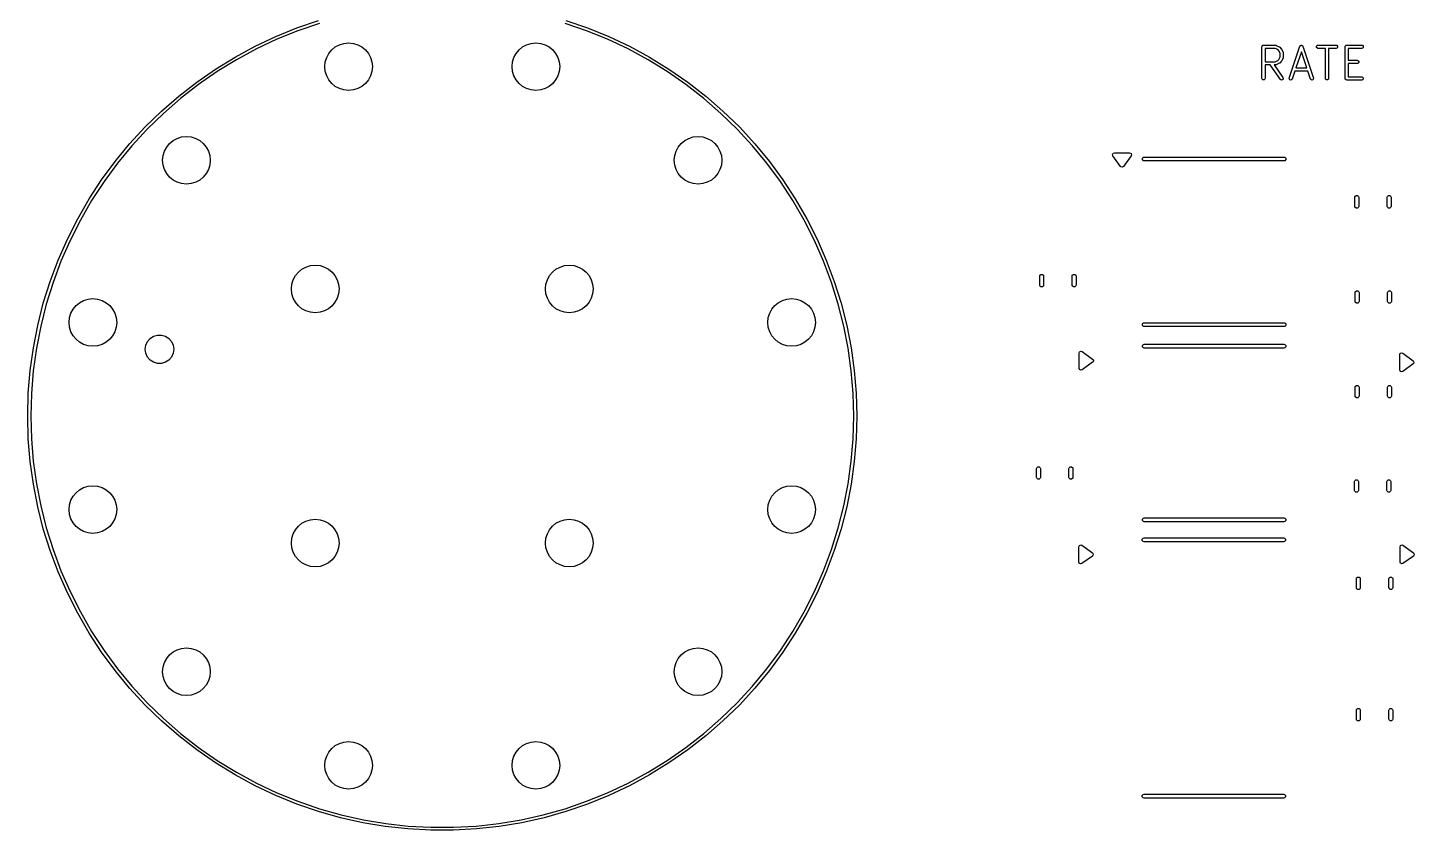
# Model space of a CAD drawing. Extents: x 0.11 to 3.93, y 0.1 to 4.17.
# Drawn here: x 0.39 to 2.108, y 1.986 to 2.981 of the extents above; entities that cross this region are included whole.
import ezdxf

# ---------------------------------------------------------------- set-up
doc = ezdxf.new("R2010")
doc.units = 0
doc.header["$MEASUREMENT"] = 0
doc.layers.add('BLACK', color=7, linetype='CONTINUOUS')

msp = doc.modelspace()

# ---------------------------------------------------------------- linework, layer by layer
at = {"layer": 'BLACK', "linetype": 'CONTINUOUS'}
for p, q in [((0.6971, 2.9705), (0.7233, 2.9812)), ((0.7246, 2.9777), (0.6986, 2.9671)), ((0.7233, 2.9812), (0.7501, 2.9904)), ((0.7512, 2.9868), (0.7246, 2.9777)), ((1.0823, 2.9777), (1.0557, 2.9868)), ((1.0568, 2.9904), (1.0836, 2.9812)), ((1.1083, 2.9671), (1.0823, 2.9777)), ((1.0836, 2.9812), (1.1098, 2.9705)), ((0.6466, 2.9449), (0.6715, 2.9584)), ((0.6715, 2.9584), (0.6971, 2.9705)), ((0.6986, 2.9671), (0.6731, 2.9551)), ((1.1337, 2.9551), (1.1083, 2.9671)), ((1.1098, 2.9705), (1.1354, 2.9584)), ((1.1354, 2.9584), (1.1603, 2.9449)), ((1.9194, 2.9578), (1.9196, 2.9585)), ((1.9194, 2.9184), (1.9194, 2.9578)), ((1.9196, 2.9585), (1.9207, 2.9596)), ((1.9207, 2.9596), (1.9214, 2.9597)), ((1.9214, 2.9597), (1.9364, 2.9597)), ((1.9364, 2.9597), (1.9365, 2.9597)), ((1.9365, 2.9597), (1.9366, 2.9597)), ((1.9366, 2.9597), (1.9369, 2.9597)), ((1.9369, 2.9597), (1.9372, 2.9596)), ((1.9372, 2.9596), (1.9372, 2.9596)), ((1.9372, 2.9596), (1.9373, 2.9595)), ((1.9373, 2.9595), (1.941, 2.9577)), ((1.941, 2.9577), (1.9413, 2.9575)), ((1.9413, 2.9575), (1.9416, 2.9573)), ((1.9416, 2.9573), (1.9434, 2.9554)), ((1.9533, 2.919), (1.9664, 2.9584)), ((1.9664, 2.9584), (1.9668, 2.9591)), ((1.9668, 2.9591), (1.9669, 2.9591)), ((1.9669, 2.9591), (1.967, 2.9593)), ((1.967, 2.9593), (1.9676, 2.9595)), ((1.9676, 2.9595), (1.9681, 2.9597)), ((1.9681, 2.9597), (1.9683, 2.9597)), ((1.9683, 2.9597), (1.9684, 2.9597)), ((1.9684, 2.9597), (1.969, 2.9595)), ((1.969, 2.9595), (1.9696, 2.9593)), ((1.9696, 2.9593), (1.9696, 2.9591)), ((1.9696, 2.9591), (1.9698, 2.9591)), ((1.9698, 2.9591), (1.9701, 2.9584)), ((1.9701, 2.9584), (1.9833, 2.919)), ((1.9871, 2.9585), (1.9882, 2.9596)), ((1.9871, 2.957), (1.9871, 2.9585)), ((1.9882, 2.956), (1.9871, 2.957)), ((1.9882, 2.9596), (1.9889, 2.9597)), ((1.9889, 2.9597), (2.0114, 2.9597)), ((2.0114, 2.9597), (2.0122, 2.9596)), ((2.0122, 2.9596), (2.0132, 2.9585)), ((2.0132, 2.957), (2.0122, 2.956)), ((2.0132, 2.9585), (2.0132, 2.957)), ((2.0226, 2.9578), (2.0227, 2.9585)), ((2.0226, 2.9184), (2.0226, 2.9578)), ((2.0227, 2.9585), (2.0238, 2.9596)), ((2.0238, 2.9596), (2.0245, 2.9597)), ((2.0245, 2.9597), (2.0433, 2.9597)), ((2.0433, 2.9597), (2.044, 2.9596)), ((2.044, 2.9596), (2.0451, 2.9585)), ((2.0451, 2.957), (2.044, 2.956)), ((2.0451, 2.9585), (2.0451, 2.957)), ((0.6224, 2.9301), (0.6466, 2.9449)), ((0.6484, 2.9417), (0.6245, 2.927)), ((0.6731, 2.9551), (0.6484, 2.9417)), ((1.1585, 2.9417), (1.1337, 2.9551)), ((1.1824, 2.927), (1.1585, 2.9417)), ((1.1603, 2.9449), (1.1845, 2.9301)), ((1.9359, 2.9558), (1.9234, 2.9558)), ((1.9234, 2.9558), (1.9234, 2.9391)), ((1.9234, 2.9391), (1.9359, 2.9391)), ((1.939, 2.9543), (1.9359, 2.9558)), ((1.9359, 2.9391), (1.939, 2.9406)), ((1.9404, 2.9529), (1.939, 2.9543)), ((1.939, 2.9406), (1.9404, 2.9421)), ((1.9419, 2.9498), (1.9404, 2.9529)), ((1.9404, 2.9421), (1.9419, 2.9451)), ((1.9434, 2.9395), (1.9416, 2.9376)), ((1.9419, 2.9451), (1.9419, 2.9498)), ((1.9434, 2.9554), (1.9436, 2.9552)), ((1.9436, 2.9398), (1.9434, 2.9395)), ((1.9436, 2.9552), (1.9438, 2.9549)), ((1.9438, 2.94), (1.9436, 2.9398)), ((1.9438, 2.9549), (1.9457, 2.9512)), ((1.9457, 2.9438), (1.9438, 2.94)), ((1.9457, 2.9512), (1.9457, 2.9511)), ((1.9457, 2.9511), (1.9457, 2.951)), ((1.9457, 2.951), (1.9458, 2.9507)), ((1.9458, 2.9442), (1.9457, 2.9439)), ((1.9457, 2.9439), (1.9457, 2.9439)), ((1.9457, 2.9439), (1.9457, 2.9438)), ((1.9458, 2.9507), (1.9459, 2.9504)), ((1.9459, 2.9445), (1.9458, 2.9442)), ((1.9459, 2.9504), (1.9459, 2.9504)), ((1.9459, 2.9504), (1.9459, 2.9503)), ((1.9459, 2.9503), (1.9459, 2.9447)), ((1.9459, 2.9447), (1.9459, 2.9446)), ((1.9459, 2.9446), (1.9459, 2.9445)), ((1.9683, 2.9516), (1.9616, 2.9316)), ((1.9749, 2.9316), (1.9683, 2.9516)), ((1.9889, 2.9558), (1.9882, 2.956)), ((1.9982, 2.9558), (1.9889, 2.9558)), ((1.9982, 2.9184), (1.9982, 2.9558)), ((2.0114, 2.9558), (2.0021, 2.9558)), ((2.0021, 2.9558), (2.0021, 2.9184)), ((2.0122, 2.956), (2.0114, 2.9558)), ((2.0433, 2.9558), (2.0265, 2.9558)), ((2.0265, 2.9558), (2.0265, 2.941)), ((2.0265, 2.941), (2.0376, 2.941)), ((2.0376, 2.941), (2.0384, 2.9408)), ((2.0384, 2.9408), (2.0395, 2.9398)), ((2.0395, 2.9398), (2.0395, 2.9383)), ((2.044, 2.956), (2.0433, 2.9558)), ((0.5992, 2.914), (0.6224, 2.9301)), ((0.6245, 2.927), (0.6014, 2.911)), ((1.2055, 2.911), (1.1824, 2.927)), ((1.1845, 2.9301), (1.2077, 2.914)), ((1.9298, 2.9352), (1.9234, 2.9352)), ((1.9234, 2.9352), (1.9234, 2.9184)), ((1.9423, 2.9173), (1.9298, 2.9352)), ((1.9364, 2.9352), (1.9346, 2.9352)), ((1.9346, 2.9352), (1.9455, 2.9195)), ((1.9365, 2.9352), (1.9364, 2.9352)), ((1.9366, 2.9352), (1.9365, 2.9352)), ((1.9369, 2.9353), (1.9366, 2.9352)), ((1.9372, 2.9353), (1.9369, 2.9353)), ((1.9373, 2.9354), (1.9372, 2.9354)), ((1.9372, 2.9354), (1.9372, 2.9353)), ((1.941, 2.9373), (1.9373, 2.9354)), ((1.9413, 2.9375), (1.941, 2.9373)), ((1.9416, 2.9376), (1.9413, 2.9375)), ((1.9603, 2.9277), (1.957, 2.9178)), ((1.9762, 2.9277), (1.9603, 2.9277)), ((1.9616, 2.9316), (1.9749, 2.9316)), ((1.9795, 2.9178), (1.9762, 2.9277)), ((2.0376, 2.9371), (2.0265, 2.9371)), ((2.0265, 2.9371), (2.0265, 2.9204)), ((2.0384, 2.9372), (2.0376, 2.9371)), ((2.0395, 2.9383), (2.0384, 2.9372)), ((0.5768, 2.8966), (0.5992, 2.914)), ((0.6014, 2.911), (0.5792, 2.8937)), ((1.2277, 2.8937), (1.2055, 2.911)), ((1.2077, 2.914), (1.2301, 2.8966)), ((1.9196, 2.9177), (1.9194, 2.9184)), ((1.9207, 2.9166), (1.9196, 2.9177)), ((1.9222, 2.9166), (1.9207, 2.9166)), ((1.9232, 2.9177), (1.9222, 2.9166)), ((1.9234, 2.9184), (1.9232, 2.9177)), ((1.9429, 2.9167), (1.9423, 2.9173)), ((1.9443, 2.9165), (1.9429, 2.9167)), ((1.9456, 2.9174), (1.9443, 2.9165)), ((1.9455, 2.9195), (1.9458, 2.9188)), ((1.9458, 2.9188), (1.9456, 2.9174)), ((1.9532, 2.9183), (1.9533, 2.919)), ((1.9539, 2.9169), (1.9532, 2.9183)), ((1.9553, 2.9164), (1.9539, 2.9169)), ((1.9566, 2.9171), (1.9553, 2.9164)), ((1.957, 2.9178), (1.9566, 2.9171)), ((1.9799, 2.9171), (1.9795, 2.9178)), ((1.9813, 2.9164), (1.9799, 2.9171)), ((1.9827, 2.9169), (1.9813, 2.9164)), ((1.9834, 2.9183), (1.9827, 2.9169)), ((1.9833, 2.919), (1.9834, 2.9183)), ((1.9983, 2.9177), (1.9982, 2.9184)), ((1.9994, 2.9166), (1.9983, 2.9177)), ((2.0009, 2.9166), (1.9994, 2.9166)), ((2.002, 2.9177), (2.0009, 2.9166)), ((2.0021, 2.9184), (2.002, 2.9177)), ((2.0227, 2.9177), (2.0226, 2.9184)), ((2.0238, 2.9166), (2.0227, 2.9177)), ((2.0245, 2.9164), (2.0238, 2.9166)), ((2.0433, 2.9164), (2.0245, 2.9164)), ((2.0265, 2.9204), (2.0433, 2.9204)), ((2.0433, 2.9204), (2.044, 2.9202)), ((2.044, 2.9166), (2.0433, 2.9164)), ((2.044, 2.9202), (2.0451, 2.9192)), ((2.0451, 2.9177), (2.044, 2.9166)), ((2.0451, 2.9192), (2.0451, 2.9177)), ((0.5555, 2.878), (0.5768, 2.8966)), ((0.5792, 2.8937), (0.558, 2.8752)), ((1.2489, 2.8752), (1.2277, 2.8937)), ((1.2301, 2.8966), (1.2514, 2.878)), ((0.5352, 2.8583), (0.5555, 2.878)), ((0.558, 2.8752), (0.5379, 2.8556)), ((1.269, 2.8556), (1.2489, 2.8752)), ((1.2514, 2.878), (1.2717, 2.8583)), ((0.516, 2.8374), (0.5352, 2.8583)), ((0.5379, 2.8556), (0.5188, 2.835)), ((1.2881, 2.835), (1.269, 2.8556)), ((1.2717, 2.8583), (1.2909, 2.8374)), ((0.498, 2.8156), (0.516, 2.8374)), ((1.2909, 2.8374), (1.3089, 2.8156)), ((0.5188, 2.835), (0.501, 2.8133)), ((1.3059, 2.8133), (1.2881, 2.835)), ((1.7343, 2.8242), (1.7352, 2.8257)), ((1.7347, 2.8224), (1.7343, 2.8242)), ((1.7442, 2.8094), (1.7347, 2.8224)), ((1.7352, 2.8257), (1.7366, 2.8262)), ((1.7366, 2.8262), (1.7555, 2.8262)), ((1.7574, 2.8224), (1.748, 2.8094)), ((1.7555, 2.8262), (1.7572, 2.8255)), ((1.7572, 2.8255), (1.7579, 2.8238)), ((1.7579, 2.8238), (1.7574, 2.8224)), ((1.7714, 2.8196), (1.7727, 2.8209)), ((1.7714, 2.8178), (1.7714, 2.8196)), ((1.7727, 2.8209), (1.7736, 2.8211)), ((1.7736, 2.8211), (1.8602, 2.8211)), ((1.8602, 2.8211), (1.9469, 2.8211)), ((1.9469, 2.8211), (1.9478, 2.8209)), ((1.9478, 2.8209), (1.949, 2.8196)), ((1.949, 2.8196), (1.949, 2.8178)), ((0.4812, 2.7928), (0.498, 2.8156)), ((0.501, 2.8133), (0.4843, 2.7906)), ((1.3226, 2.7906), (1.3059, 2.8133)), ((1.3089, 2.8156), (1.3257, 2.7928)), ((1.7447, 2.8089), (1.7442, 2.8094)), ((1.7464, 2.8085), (1.7447, 2.8089)), ((1.748, 2.8094), (1.7464, 2.8085)), ((1.7727, 2.8165), (1.7714, 2.8178)), ((1.7736, 2.8163), (1.7727, 2.8165)), ((1.8602, 2.8163), (1.7736, 2.8163)), ((1.9469, 2.8163), (1.8602, 2.8163)), ((1.9478, 2.8165), (1.9469, 2.8163)), ((1.949, 2.8178), (1.9478, 2.8165)), ((0.4657, 2.7691), (0.4812, 2.7928)), ((0.4843, 2.7906), (0.4689, 2.7671)), ((1.338, 2.7671), (1.3226, 2.7906)), ((1.3257, 2.7928), (1.3411, 2.7691)), ((0.4516, 2.7445), (0.4657, 2.7691)), ((0.4689, 2.7671), (0.4549, 2.7428)), ((1.352, 2.7428), (1.338, 2.7671)), ((1.3411, 2.7691), (1.3553, 2.7445)), ((2.0346, 2.7711), (2.0348, 2.772)), ((2.0346, 2.76), (2.0346, 2.7711)), ((2.0348, 2.772), (2.0361, 2.7733)), ((2.0361, 2.7733), (2.0379, 2.7733)), ((2.0379, 2.7733), (2.0392, 2.772)), ((2.0392, 2.772), (2.0394, 2.7711)), ((2.0394, 2.7711), (2.0394, 2.76)), ((2.0748, 2.7711), (2.075, 2.772)), ((2.0748, 2.76), (2.0748, 2.7711)), ((2.075, 2.772), (2.0763, 2.7733)), ((2.0763, 2.7733), (2.0781, 2.7733)), ((2.0781, 2.7733), (2.0793, 2.772)), ((2.0793, 2.772), (2.0795, 2.7711)), ((2.0795, 2.7711), (2.0795, 2.76)), ((2.0348, 2.7591), (2.0346, 2.76)), ((2.0361, 2.7578), (2.0348, 2.7591)), ((2.0379, 2.7578), (2.0361, 2.7578)), ((2.0392, 2.7591), (2.0379, 2.7578)), ((2.0394, 2.76), (2.0392, 2.7591)), ((2.075, 2.7591), (2.0748, 2.76)), ((2.0763, 2.7578), (2.075, 2.7591)), ((2.0781, 2.7578), (2.0763, 2.7578)), ((2.0793, 2.7591), (2.0781, 2.7578)), ((2.0795, 2.76), (2.0793, 2.7591)), ((0.4388, 2.7193), (0.4516, 2.7445)), ((0.4549, 2.7428), (0.4422, 2.7177)), ((1.3647, 2.7177), (1.352, 2.7428)), ((1.3553, 2.7445), (1.3681, 2.7193)), ((0.4274, 2.6933), (0.4388, 2.7193)), ((0.4422, 2.7177), (0.4309, 2.6919)), ((1.376, 2.6919), (1.3647, 2.7177)), ((1.3681, 2.7193), (1.3795, 2.6933)), ((0.4175, 2.6668), (0.4274, 2.6933)), ((0.4309, 2.6919), (0.421, 2.6656)), ((1.3858, 2.6656), (1.376, 2.6919)), ((1.3795, 2.6933), (1.3894, 2.6668)), ((0.409, 2.6398), (0.4175, 2.6668)), ((0.421, 2.6656), (0.4127, 2.6388)), ((1.3942, 2.6388), (1.3858, 2.6656)), ((1.3894, 2.6668), (1.3978, 2.6398)), ((1.6441, 2.6734), (1.6443, 2.6744)), ((1.6441, 2.6624), (1.6441, 2.6734)), ((1.6443, 2.6744), (1.6456, 2.6756)), ((1.6456, 2.6756), (1.6474, 2.6756)), ((1.6474, 2.6756), (1.6486, 2.6744)), ((1.6486, 2.6744), (1.6488, 2.6734)), ((1.6488, 2.6734), (1.6488, 2.6624)), ((1.6843, 2.6734), (1.6844, 2.6744)), ((1.6843, 2.6624), (1.6843, 2.6734)), ((1.6844, 2.6744), (1.6857, 2.6756)), ((1.6857, 2.6756), (1.6875, 2.6756)), ((1.6875, 2.6756), (1.6888, 2.6744)), ((1.6888, 2.6744), (1.689, 2.6734)), ((1.689, 2.6734), (1.689, 2.6624)), ((1.6443, 2.6615), (1.6441, 2.6624)), ((1.6456, 2.6602), (1.6443, 2.6615)), ((1.6474, 2.6602), (1.6456, 2.6602)), ((1.6486, 2.6615), (1.6474, 2.6602)), ((1.6488, 2.6624), (1.6486, 2.6615)), ((1.6844, 2.6615), (1.6843, 2.6624)), ((1.6857, 2.6602), (1.6844, 2.6615)), ((1.6875, 2.6602), (1.6857, 2.6602)), ((1.6888, 2.6615), (1.6875, 2.6602)), ((1.689, 2.6624), (1.6888, 2.6615)), ((2.035, 2.653), (2.0352, 2.6539)), ((2.035, 2.6419), (2.035, 2.653)), ((2.0352, 2.6539), (2.0365, 2.6552)), ((2.0365, 2.6552), (2.0383, 2.6552)), ((2.0383, 2.6552), (2.0396, 2.6539)), ((2.0396, 2.6539), (2.0398, 2.653)), ((2.0398, 2.653), (2.0398, 2.6419)), ((2.0752, 2.653), (2.0754, 2.6539)), ((2.0752, 2.6419), (2.0752, 2.653)), ((2.0754, 2.6539), (2.0767, 2.6552)), ((2.0767, 2.6552), (2.0785, 2.6552)), ((2.0785, 2.6552), (2.0797, 2.6539)), ((2.0797, 2.6539), (2.0799, 2.653)), ((2.0799, 2.653), (2.0799, 2.6419)), ((0.4021, 2.6124), (0.409, 2.6398)), ((0.4127, 2.6388), (0.4058, 2.6115)), ((1.4011, 2.6115), (1.3942, 2.6388)), ((1.3978, 2.6398), (1.4048, 2.6124)), ((2.0352, 2.641), (2.035, 2.6419)), ((2.0365, 2.6397), (2.0352, 2.641)), ((2.0383, 2.6397), (2.0365, 2.6397)), ((2.0396, 2.641), (2.0383, 2.6397)), ((2.0398, 2.6419), (2.0396, 2.641)), ((2.0754, 2.641), (2.0752, 2.6419)), ((2.0767, 2.6397), (2.0754, 2.641)), ((2.0785, 2.6397), (2.0767, 2.6397)), ((2.0797, 2.641), (2.0785, 2.6397)), ((2.0799, 2.6419), (2.0797, 2.641)), ((0.3967, 2.5846), (0.4021, 2.6124)), ((1.4048, 2.6124), (1.4102, 2.5846)), ((1.7714, 2.6141), (1.7727, 2.6154)), ((1.7714, 2.6123), (1.7714, 2.6141)), ((1.7727, 2.6154), (1.7736, 2.6156)), ((1.7736, 2.6156), (1.8602, 2.6156)), ((1.8602, 2.6156), (1.9469, 2.6156)), ((1.9469, 2.6156), (1.9478, 2.6154)), ((1.9478, 2.6154), (1.949, 2.6141)), ((1.949, 2.6141), (1.949, 2.6123)), ((0.4058, 2.6115), (0.4004, 2.5839)), ((0.5381, 2.5923), (0.5414, 2.5961)), ((0.5414, 2.5961), (0.5457, 2.5988)), ((0.5457, 2.5988), (0.5505, 2.6002)), ((0.5505, 2.6002), (0.5556, 2.6002)), ((0.5556, 2.6002), (0.5604, 2.5988)), ((0.5604, 2.5988), (0.5647, 2.5961)), ((0.5647, 2.5961), (0.568, 2.5923)), ((1.4065, 2.5839), (1.4011, 2.6115)), ((1.7727, 2.611), (1.7714, 2.6123)), ((1.7736, 2.6108), (1.7727, 2.611)), ((1.8602, 2.6108), (1.7736, 2.6108)), ((1.9469, 2.6108), (1.8602, 2.6108)), ((1.9478, 2.611), (1.9469, 2.6108)), ((1.949, 2.6123), (1.9478, 2.611)), ((0.3928, 2.5565), (0.3967, 2.5846)), ((0.4004, 2.5839), (0.3965, 2.5561)), ((0.5353, 2.5827), (0.536, 2.5877)), ((0.536, 2.5777), (0.5353, 2.5827)), ((0.536, 2.5877), (0.5381, 2.5923)), ((0.568, 2.5923), (0.57, 2.5877)), ((0.57, 2.5877), (0.5708, 2.5827)), ((0.5708, 2.5827), (0.57, 2.5777)), ((1.4104, 2.5561), (1.4065, 2.5839)), ((1.4102, 2.5846), (1.4141, 2.5565)), ((1.6928, 2.578), (1.6935, 2.5796)), ((1.6928, 2.5591), (1.6928, 2.578)), ((1.6935, 2.5796), (1.6952, 2.5803)), ((1.6952, 2.5803), (1.6966, 2.5799)), ((1.6966, 2.5799), (1.7096, 2.5704)), ((1.7713, 2.5875), (1.7726, 2.5888)), ((1.7713, 2.5857), (1.7713, 2.5875)), ((1.7726, 2.5844), (1.7713, 2.5857)), ((1.7726, 2.5888), (1.7735, 2.589)), ((1.7735, 2.5843), (1.7726, 2.5844)), ((1.7735, 2.589), (1.8601, 2.589)), ((1.8601, 2.5843), (1.7735, 2.5843)), ((1.8601, 2.589), (1.9468, 2.589)), ((1.9468, 2.5843), (1.8601, 2.5843)), ((1.9468, 2.589), (1.9477, 2.5888)), ((1.9477, 2.5844), (1.9468, 2.5843)), ((1.9477, 2.5888), (1.9489, 2.5875)), ((1.9489, 2.5857), (1.9477, 2.5844)), ((1.9489, 2.5875), (1.9489, 2.5857)), ((2.0908, 2.5777), (2.0925, 2.5783)), ((2.0925, 2.5783), (2.0939, 2.5779)), ((0.5381, 2.5731), (0.536, 2.5777)), ((0.5414, 2.5693), (0.5381, 2.5731)), ((0.5457, 2.5666), (0.5414, 2.5693)), ((0.5505, 2.5651), (0.5457, 2.5666)), ((0.5556, 2.5651), (0.5505, 2.5651)), ((0.5604, 2.5666), (0.5556, 2.5651)), ((0.5647, 2.5693), (0.5604, 2.5666)), ((0.568, 2.5731), (0.5647, 2.5693)), ((0.57, 2.5777), (0.568, 2.5731)), ((1.7096, 2.5666), (1.6966, 2.5571)), ((1.7096, 2.5704), (1.7105, 2.5689)), ((1.7101, 2.5671), (1.7096, 2.5666)), ((1.7105, 2.5689), (1.7101, 2.5671)), ((2.0902, 2.576), (2.0908, 2.5777)), ((2.0902, 2.5571), (2.0902, 2.576)), ((2.0939, 2.5779), (2.1069, 2.5684)), ((2.1069, 2.5646), (2.0939, 2.5552)), ((2.1069, 2.5684), (2.1078, 2.5669)), ((2.1074, 2.5651), (2.1069, 2.5646)), ((2.1078, 2.5669), (2.1074, 2.5651)), ((0.3904, 2.5283), (0.3928, 2.5565)), ((0.3965, 2.5561), (0.3942, 2.5281)), ((1.4127, 2.5281), (1.4104, 2.5561)), ((1.4141, 2.5565), (1.4164, 2.5283)), ((1.6933, 2.5577), (1.6928, 2.5591)), ((1.6948, 2.5567), (1.6933, 2.5577)), ((1.6966, 2.5571), (1.6948, 2.5567)), ((2.0906, 2.5557), (2.0902, 2.5571)), ((2.0922, 2.5548), (2.0906, 2.5557)), ((2.0939, 2.5552), (2.0922, 2.5548)), ((0.3897, 2.5), (0.3904, 2.5283)), ((0.3942, 2.5281), (0.3934, 2.5)), ((1.4135, 2.5), (1.4127, 2.5281)), ((1.4164, 2.5283), (1.4172, 2.5)), ((2.035, 2.5357), (2.0352, 2.5366)), ((2.035, 2.5246), (2.035, 2.5357)), ((2.0352, 2.5366), (2.0365, 2.5378)), ((2.0365, 2.5378), (2.0383, 2.5378)), ((2.0383, 2.5378), (2.0396, 2.5366)), ((2.0396, 2.5366), (2.0398, 2.5357)), ((2.0398, 2.5357), (2.0398, 2.5246)), ((2.0752, 2.5357), (2.0754, 2.5366)), ((2.0752, 2.5246), (2.0752, 2.5357)), ((2.0754, 2.5366), (2.0767, 2.5378)), ((2.0767, 2.5378), (2.0785, 2.5378)), ((2.0785, 2.5378), (2.0797, 2.5366)), ((2.0797, 2.5366), (2.0799, 2.5357)), ((2.0799, 2.5357), (2.0799, 2.5246)), ((2.0352, 2.5237), (2.035, 2.5246)), ((2.0365, 2.5224), (2.0352, 2.5237)), ((2.0383, 2.5224), (2.0365, 2.5224)), ((2.0396, 2.5237), (2.0383, 2.5224)), ((2.0398, 2.5246), (2.0396, 2.5237)), ((2.0754, 2.5237), (2.0752, 2.5246)), ((2.0767, 2.5224), (2.0754, 2.5237)), ((2.0785, 2.5224), (2.0767, 2.5224)), ((2.0797, 2.5237), (2.0785, 2.5224)), ((2.0799, 2.5246), (2.0797, 2.5237)), ((0.3904, 2.4717), (0.3897, 2.5)), ((0.3934, 2.5), (0.3942, 2.4719)), ((1.4127, 2.4719), (1.4135, 2.5)), ((1.4172, 2.5), (1.4164, 2.4717)), ((0.3928, 2.4435), (0.3904, 2.4717)), ((0.3942, 2.4719), (0.3965, 2.4439)), ((1.4104, 2.4439), (1.4127, 2.4719)), ((1.4164, 2.4717), (1.4141, 2.4435)), ((0.3967, 2.4154), (0.3928, 2.4435)), ((0.3965, 2.4439), (0.4004, 2.4161)), ((1.4065, 2.4161), (1.4104, 2.4439)), ((1.4141, 2.4435), (1.4102, 2.4154)), ((1.6402, 2.4349), (1.6403, 2.4358)), ((1.6402, 2.4238), (1.6402, 2.4349)), ((1.6403, 2.4229), (1.6402, 2.4238)), ((1.6403, 2.4358), (1.6416, 2.437)), ((1.6416, 2.437), (1.6434, 2.437)), ((1.6434, 2.437), (1.6447, 2.4358)), ((1.6447, 2.4358), (1.6449, 2.4349)), ((1.6449, 2.4238), (1.6447, 2.4229)), ((1.6449, 2.4349), (1.6449, 2.4238)), ((1.6803, 2.4349), (1.6805, 2.4358)), ((1.6803, 2.4238), (1.6803, 2.4349)), ((1.6805, 2.4229), (1.6803, 2.4238)), ((1.6805, 2.4358), (1.6818, 2.437)), ((1.6818, 2.437), (1.6836, 2.437)), ((1.6836, 2.437), (1.6849, 2.4358)), ((1.6849, 2.4358), (1.685, 2.4349)), ((1.685, 2.4238), (1.6849, 2.4229)), ((1.685, 2.4349), (1.685, 2.4238)), ((0.4021, 2.3876), (0.3967, 2.4154)), ((0.4004, 2.4161), (0.4058, 2.3885)), ((1.4011, 2.3885), (1.4065, 2.4161)), ((1.4102, 2.4154), (1.4048, 2.3876)), ((1.6416, 2.4216), (1.6403, 2.4229)), ((1.6434, 2.4216), (1.6416, 2.4216)), ((1.6447, 2.4229), (1.6434, 2.4216)), ((1.6818, 2.4216), (1.6805, 2.4229)), ((1.6836, 2.4216), (1.6818, 2.4216)), ((1.6849, 2.4229), (1.6836, 2.4216)), ((2.0343, 2.4187), (2.0344, 2.4196)), ((2.0343, 2.4077), (2.0343, 2.4187)), ((2.0344, 2.4068), (2.0343, 2.4077)), ((2.0344, 2.4196), (2.0357, 2.4209)), ((2.0357, 2.4055), (2.0344, 2.4068)), ((2.0357, 2.4209), (2.0375, 2.4209)), ((2.0375, 2.4209), (2.0388, 2.4196)), ((2.0388, 2.4068), (2.0375, 2.4055)), ((2.0388, 2.4196), (2.039, 2.4187)), ((2.039, 2.4077), (2.0388, 2.4068)), ((2.039, 2.4187), (2.039, 2.4077)), ((2.0744, 2.4187), (2.0746, 2.4196)), ((2.0744, 2.4077), (2.0744, 2.4187)), ((2.0746, 2.4068), (2.0744, 2.4077)), ((2.0746, 2.4196), (2.0759, 2.4209)), ((2.0759, 2.4055), (2.0746, 2.4068)), ((2.0759, 2.4209), (2.0777, 2.4209)), ((2.0777, 2.4209), (2.079, 2.4196)), ((2.079, 2.4068), (2.0777, 2.4055)), ((2.079, 2.4196), (2.0791, 2.4187)), ((2.0791, 2.4077), (2.079, 2.4068)), ((2.0791, 2.4187), (2.0791, 2.4077)), ((2.0375, 2.4055), (2.0357, 2.4055)), ((2.0777, 2.4055), (2.0759, 2.4055)), ((0.409, 2.3602), (0.4021, 2.3876)), ((0.4058, 2.3885), (0.4127, 2.3612)), ((1.3942, 2.3612), (1.4011, 2.3885)), ((1.4048, 2.3876), (1.3978, 2.3602)), ((1.7713, 2.3722), (1.7726, 2.3734)), ((1.7713, 2.3704), (1.7713, 2.3722)), ((1.7726, 2.3734), (1.7735, 2.3736)), ((1.7735, 2.3736), (1.8601, 2.3736)), ((1.8601, 2.3736), (1.9468, 2.3736)), ((1.9468, 2.3736), (1.9477, 2.3734)), ((1.9477, 2.3734), (1.9489, 2.3722)), ((1.9489, 2.3722), (1.9489, 2.3704)), ((0.4175, 2.3332), (0.409, 2.3602)), ((0.4127, 2.3612), (0.421, 2.3344)), ((1.3858, 2.3344), (1.3942, 2.3612)), ((1.3978, 2.3602), (1.3894, 2.3332)), ((1.7726, 2.3691), (1.7713, 2.3704)), ((1.7735, 2.3689), (1.7726, 2.3691)), ((1.8601, 2.3689), (1.7735, 2.3689)), ((1.9468, 2.3689), (1.8601, 2.3689)), ((1.9477, 2.3691), (1.9468, 2.3689)), ((1.9489, 2.3704), (1.9477, 2.3691)), ((1.6926, 2.3378), (1.6933, 2.3395)), ((1.6926, 2.3189), (1.6926, 2.3378)), ((1.6933, 2.3395), (1.695, 2.3402)), ((1.695, 2.3402), (1.6964, 2.3397)), ((1.6964, 2.3397), (1.7094, 2.3303)), ((1.7711, 2.3474), (1.7724, 2.3486)), ((1.7711, 2.3456), (1.7711, 2.3474)), ((1.7724, 2.3443), (1.7711, 2.3456)), ((1.7724, 2.3486), (1.7733, 2.3488)), ((1.7733, 2.3441), (1.7724, 2.3443)), ((1.7733, 2.3488), (1.8599, 2.3488)), ((1.8599, 2.3441), (1.7733, 2.3441)), ((1.8599, 2.3488), (1.9466, 2.3488)), ((1.9466, 2.3441), (1.8599, 2.3441)), ((1.9466, 2.3488), (1.9475, 2.3486)), ((1.9475, 2.3443), (1.9466, 2.3441)), ((1.9475, 2.3486), (1.9487, 2.3474)), ((1.9487, 2.3456), (1.9475, 2.3443)), ((1.9487, 2.3474), (1.9487, 2.3456)), ((2.0906, 2.3378), (2.0913, 2.3395)), ((2.0906, 2.3189), (2.0906, 2.3378)), ((2.0913, 2.3395), (2.0929, 2.3402)), ((2.0929, 2.3402), (2.0943, 2.3397)), ((2.0943, 2.3397), (2.1073, 2.3303)), ((0.4274, 2.3067), (0.4175, 2.3332)), ((0.421, 2.3344), (0.4309, 2.3081)), ((1.376, 2.3081), (1.3858, 2.3344)), ((1.3894, 2.3332), (1.3795, 2.3067)), ((1.7094, 2.3264), (1.6964, 2.317)), ((1.7094, 2.3303), (1.7103, 2.3287)), ((1.7099, 2.327), (1.7094, 2.3264)), ((1.7103, 2.3287), (1.7099, 2.327)), ((2.1073, 2.3264), (2.0943, 2.317)), ((2.1073, 2.3303), (2.1083, 2.3287)), ((2.1078, 2.327), (2.1073, 2.3264)), ((2.1083, 2.3287), (2.1078, 2.327)), ((0.4388, 2.2807), (0.4274, 2.3067)), ((0.4309, 2.3081), (0.4422, 2.2823)), ((1.3647, 2.2823), (1.376, 2.3081)), ((1.3795, 2.3067), (1.3681, 2.2807)), ((1.6931, 2.3175), (1.6926, 2.3189)), ((1.6946, 2.3166), (1.6931, 2.3175)), ((1.6964, 2.317), (1.6946, 2.3166)), ((2.091, 2.3175), (2.0906, 2.3189)), ((2.0926, 2.3166), (2.091, 2.3175)), ((2.0943, 2.317), (2.0926, 2.3166)), ((2.0366, 2.2983), (2.0368, 2.2992)), ((2.0366, 2.2872), (2.0366, 2.2983)), ((2.0368, 2.2863), (2.0366, 2.2872)), ((2.0368, 2.2992), (2.0381, 2.3004)), ((2.0381, 2.285), (2.0368, 2.2863)), ((2.0381, 2.3004), (2.0399, 2.3004)), ((2.0399, 2.3004), (2.0412, 2.2992)), ((2.0412, 2.2863), (2.0399, 2.285)), ((2.0412, 2.2992), (2.0413, 2.2983)), ((2.0413, 2.2872), (2.0412, 2.2863)), ((2.0413, 2.2983), (2.0413, 2.2872)), ((2.0768, 2.2983), (2.077, 2.2992)), ((2.0768, 2.2872), (2.0768, 2.2983)), ((2.077, 2.2863), (2.0768, 2.2872)), ((2.077, 2.2992), (2.0782, 2.3004)), ((2.0782, 2.285), (2.077, 2.2863)), ((2.0782, 2.3004), (2.08, 2.3004)), ((2.08, 2.3004), (2.0813, 2.2992)), ((2.0813, 2.2863), (2.08, 2.285)), ((2.0813, 2.2992), (2.0815, 2.2983)), ((2.0815, 2.2872), (2.0813, 2.2863)), ((2.0815, 2.2983), (2.0815, 2.2872)), ((0.4516, 2.2555), (0.4388, 2.2807)), ((0.4422, 2.2823), (0.4549, 2.2572)), ((1.352, 2.2572), (1.3647, 2.2823)), ((1.3681, 2.2807), (1.3553, 2.2555)), ((2.0399, 2.285), (2.0381, 2.285)), ((2.08, 2.285), (2.0782, 2.285)), ((0.4657, 2.2309), (0.4516, 2.2555)), ((0.4549, 2.2572), (0.4689, 2.2329)), ((1.338, 2.2329), (1.352, 2.2572)), ((1.3553, 2.2555), (1.3411, 2.2309)), ((0.4812, 2.2072), (0.4657, 2.2309)), ((0.4689, 2.2329), (0.4843, 2.2094)), ((1.3226, 2.2094), (1.338, 2.2329)), ((1.3411, 2.2309), (1.3257, 2.2072)), ((0.498, 2.1844), (0.4812, 2.2072)), ((0.4843, 2.2094), (0.501, 2.1867)), ((1.3059, 2.1867), (1.3226, 2.2094)), ((1.3257, 2.2072), (1.3089, 2.1844)), ((0.516, 2.1626), (0.498, 2.1844)), ((0.501, 2.1867), (0.5188, 2.165)), ((1.2881, 2.165), (1.3059, 2.1867)), ((1.3089, 2.1844), (1.2909, 2.1626)), ((0.5352, 2.1417), (0.516, 2.1626)), ((0.5188, 2.165), (0.5379, 2.1444)), ((1.269, 2.1444), (1.2881, 2.165)), ((1.2909, 2.1626), (1.2717, 2.1417)), ((0.5555, 2.122), (0.5352, 2.1417)), ((0.5379, 2.1444), (0.558, 2.1248)), ((1.2489, 2.1248), (1.269, 2.1444)), ((1.2717, 2.1417), (1.2514, 2.122)), ((2.0366, 2.1353), (2.0368, 2.1362)), ((2.0366, 2.1242), (2.0366, 2.1353)), ((2.0368, 2.1362), (2.0381, 2.1374)), ((2.0381, 2.1374), (2.0399, 2.1374)), ((2.0399, 2.1374), (2.0412, 2.1362)), ((2.0412, 2.1362), (2.0413, 2.1353)), ((2.0413, 2.1353), (2.0413, 2.1242)), ((2.0768, 2.1353), (2.077, 2.1362)), ((2.0768, 2.1242), (2.0768, 2.1353)), ((2.077, 2.1362), (2.0782, 2.1374)), ((2.0782, 2.1374), (2.08, 2.1374)), ((2.08, 2.1374), (2.0813, 2.1362)), ((2.0813, 2.1362), (2.0815, 2.1353)), ((2.0815, 2.1353), (2.0815, 2.1242)), ((0.5768, 2.1034), (0.5555, 2.122)), ((0.558, 2.1248), (0.5792, 2.1063)), ((1.2277, 2.1063), (1.2489, 2.1248)), ((1.2514, 2.122), (1.2301, 2.1034)), ((2.0368, 2.1233), (2.0366, 2.1242)), ((2.0381, 2.122), (2.0368, 2.1233)), ((2.0399, 2.122), (2.0381, 2.122)), ((2.0412, 2.1233), (2.0399, 2.122)), ((2.0413, 2.1242), (2.0412, 2.1233)), ((2.077, 2.1233), (2.0768, 2.1242)), ((2.0782, 2.122), (2.077, 2.1233)), ((2.08, 2.122), (2.0782, 2.122)), ((2.0813, 2.1233), (2.08, 2.122)), ((2.0815, 2.1242), (2.0813, 2.1233)), ((0.5992, 2.086), (0.5768, 2.1034)), ((0.5792, 2.1063), (0.6014, 2.089)), ((1.2055, 2.089), (1.2277, 2.1063)), ((1.2301, 2.1034), (1.2077, 2.086)), ((0.6224, 2.0699), (0.5992, 2.086)), ((0.6014, 2.089), (0.6245, 2.073)), ((1.1824, 2.073), (1.2055, 2.089)), ((1.2077, 2.086), (1.1845, 2.0699)), ((0.6466, 2.0551), (0.6224, 2.0699)), ((0.6245, 2.073), (0.6484, 2.0583)), ((1.1585, 2.0583), (1.1824, 2.073)), ((1.1845, 2.0699), (1.1603, 2.0551)), ((0.6715, 2.0416), (0.6466, 2.0551)), ((0.6484, 2.0583), (0.6731, 2.0449)), ((1.1337, 2.0449), (1.1585, 2.0583)), ((1.1603, 2.0551), (1.1354, 2.0416)), ((0.6971, 2.0295), (0.6715, 2.0416)), ((0.6731, 2.0449), (0.6986, 2.0329)), ((0.7233, 2.0188), (0.6971, 2.0295)), ((0.6986, 2.0329), (0.7246, 2.0223)), ((1.0823, 2.0223), (1.1083, 2.0329)), ((1.1098, 2.0295), (1.0836, 2.0188)), ((1.1083, 2.0329), (1.1337, 2.0449)), ((1.1354, 2.0416), (1.1098, 2.0295)), ((1.7711, 2.0296), (1.7724, 2.0309)), ((1.7711, 2.0278), (1.7711, 2.0296)), ((1.7724, 2.0309), (1.7733, 2.0311)), ((1.7733, 2.0311), (1.8599, 2.0311)), ((1.8599, 2.0311), (1.9466, 2.0311)), ((1.9466, 2.0311), (1.9475, 2.0309)), ((1.9475, 2.0309), (1.9487, 2.0296)), ((1.9487, 2.0296), (1.9487, 2.0278)), ((0.7501, 2.0096), (0.7233, 2.0188)), ((0.7246, 2.0223), (0.7512, 2.0132)), ((0.7512, 2.0132), (0.7782, 2.0056)), ((1.0286, 2.0056), (1.0557, 2.0132)), ((1.0557, 2.0132), (1.0823, 2.0223)), ((1.0836, 2.0188), (1.0568, 2.0096)), ((1.7724, 2.0266), (1.7711, 2.0278)), ((1.7733, 2.0264), (1.7724, 2.0266)), ((1.8599, 2.0264), (1.7733, 2.0264)), ((1.9466, 2.0264), (1.8599, 2.0264)), ((1.9475, 2.0266), (1.9466, 2.0264)), ((1.9487, 2.0278), (1.9475, 2.0266)), ((0.7773, 2.0019), (0.7501, 2.0096)), ((0.8049, 1.9958), (0.7773, 2.0019)), ((0.7782, 2.0056), (0.8057, 1.9994)), ((0.8329, 1.9911), (0.8049, 1.9958)), ((0.8057, 1.9994), (0.8334, 1.9948)), ((0.8334, 1.9948), (0.8613, 1.9917)), ((0.9456, 1.9917), (0.9735, 1.9948)), ((0.9735, 1.9948), (1.0012, 1.9994)), ((1.0019, 1.9958), (0.974, 1.9911)), ((1.0012, 1.9994), (1.0286, 2.0056)), ((1.0296, 2.0019), (1.0019, 1.9958)), ((1.0568, 2.0096), (1.0296, 2.0019)), ((0.861, 1.988), (0.8329, 1.9911)), ((0.8893, 1.9864), (0.861, 1.988)), ((0.8613, 1.9917), (0.8894, 1.9902)), ((0.9176, 1.9864), (0.8893, 1.9864)), ((0.8894, 1.9902), (0.9175, 1.9902)), ((0.9175, 1.9902), (0.9456, 1.9917)), ((0.9459, 1.988), (0.9176, 1.9864)), ((0.974, 1.9911), (0.9459, 1.988))]:
    msp.add_line(p, q, dxfattribs=at)
at = {"layer": 'BLACK'}
for centre in [(0.7874, 2.9331), (1.0195, 2.9331), (0.5864, 2.817), (1.2205, 2.817), (0.746, 2.6575), (1.0609, 2.6575), (0.4704, 2.616), (1.3365, 2.616), (0.4704, 2.384), (1.3365, 2.384), (0.746, 2.3425), (1.0609, 2.3425), (0.5864, 2.183), (1.2205, 2.183), (0.7874, 2.0669), (1.0195, 2.0669)]:
    msp.add_circle(centre, 0.0295, dxfattribs=at)

doc.saveas('drawing.dxf')
